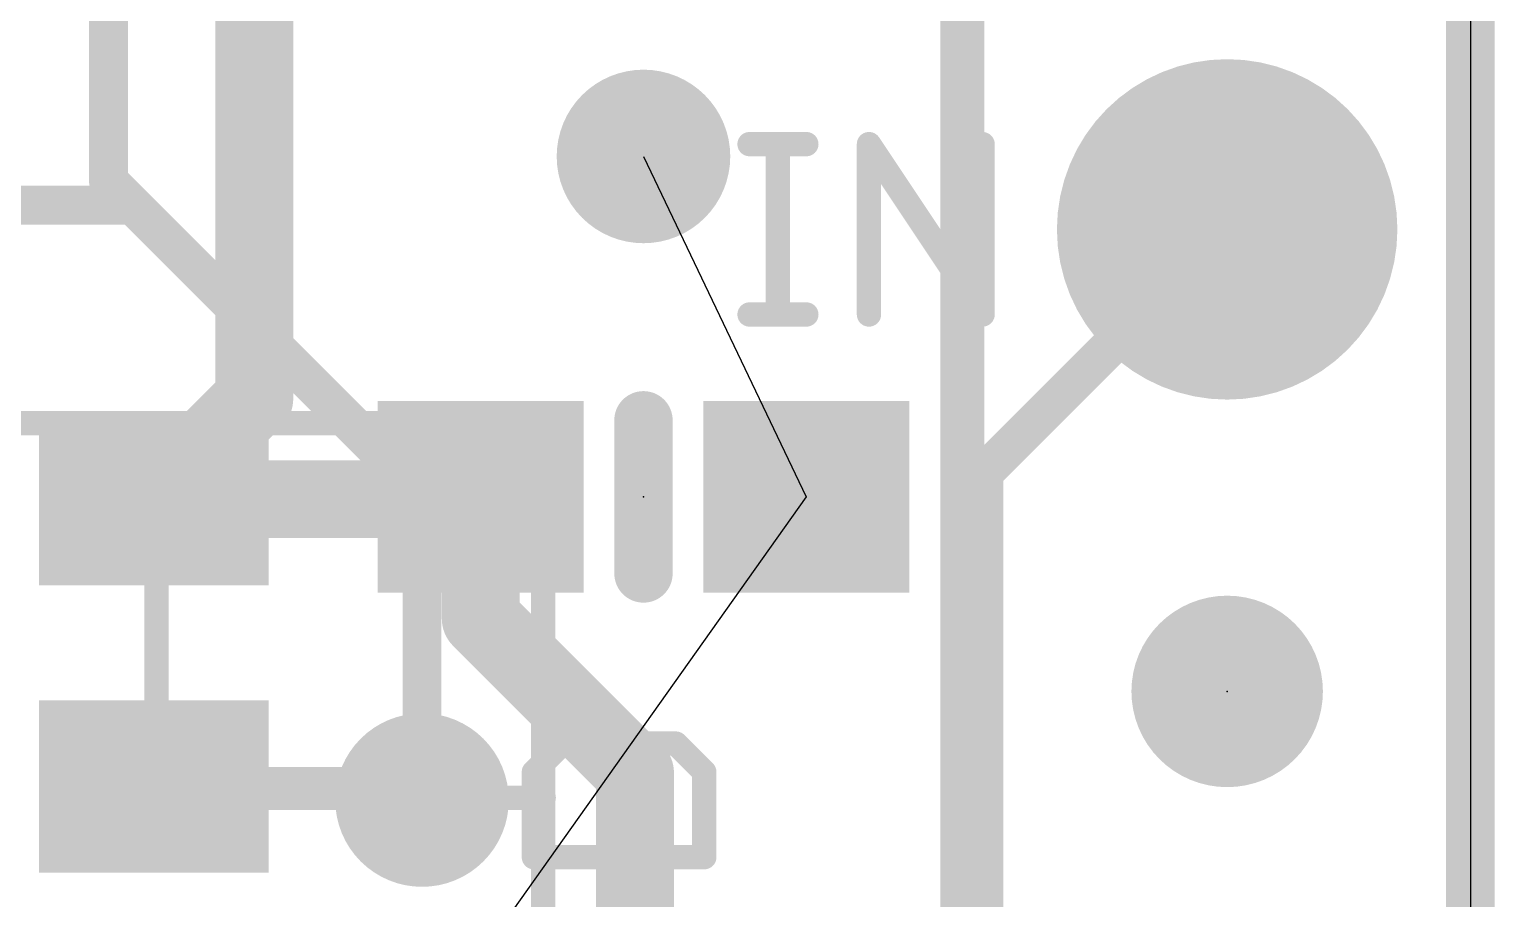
# Model space of a CAD drawing. Extents: x -0.1 to 19.2, y -1.4 to 20.4.
# Drawn here: x 11.52 to 19.18, y 3.49 to 8.03 of the extents above; entities that cross this region are included whole.
import ezdxf

# ---------------------------------------------------------------- set-up
doc = ezdxf.new("R2010")
doc.units = 0
for name, color, linetype in [('1', 12, 'CONTINUOUS'), ('16', 5, 'CONTINUOUS'), ('17', 110, 'CONTINUOUS'), ('18', 110, 'CONTINUOUS'), ('19', 4, 'CONTINUOUS'), ('20', 53, 'CONTINUOUS'), ('21', 40, 'CONTINUOUS'), ('22', 6, 'CONTINUOUS'), ('23', 40, 'CONTINUOUS')]:
    doc.layers.add(name, color=color, linetype=linetype)

# ---------------------------------------------------------------- blocks, each defined once
blk = doc.blocks.new('RECT')
blk.add_solid([(-0.5, -0.5), (0.5, -0.5), (-0.5, 0.5), (0.5, 0.5)])
blk = doc.blocks.new('PIE')
at = {"const_width": 0.5}
blk.add_lwpolyline([(0, -0.25, 1), (0, 0.25, 1), (0, -0.25)], format="xyb", dxfattribs=at)
blk = doc.blocks.new('ROUNDP')
at = {"const_width": 0.5}
blk.add_lwpolyline([(0, -0.25, 1), (0, 0.25, 1), (0, -0.25)], format="xyb", dxfattribs=at)
blk = doc.blocks.new('ROUNDV')
at = {"const_width": 0.5}
blk.add_lwpolyline([(0, -0.25, 1), (0, 0.25, 1), (0, -0.25)], format="xyb", dxfattribs=at)

msp = doc.modelspace()

# ---------------------------------------------------------------- linework, layer by layer
at = {"layer": '1'}
for points, const_width in [([(19.05, -1.27), (19.05, 20.32)], 0.254), ([(12.7, 8.89), (12.7, 6.101)], 0.4064), ([(16.51, 5.715), (17.78, 6.985)], 0.2032), ([(12.7, 6.101), (12.175, 5.576)], 0.4064), ([(16.51, 5.715), (16.51, 0.127)], 0.2032), ([(12.175, 5.576), (13.728, 5.576)], 0.4064), ([(13.716, 5.588), (13.882, 5.588)], 0.4064), ([(13.728, 5.576), (13.716, 5.588)], 0.4064), ([(13.882, 5.588), (13.882, 4.953)], 0.4064), ([(13.882, 4.953), (14.688, 4.147)], 0.4064), ([(14.688, 4.147), (14.688, 0.718)], 0.4064), ([(13.5043, 4.076), (12.175, 4.076)], 0.2032), ([(13.5756, 4.0047), (13.5043, 4.076)], 0.2032)]:
    msp.add_lwpolyline(points, dxfattribs=dict(at, const_width=const_width))
for points, const_width in [([(17.8159, 6.9491, 1), (17.7441, 7.0209)], 0.1016), ([(12.7718, 6.0292, 1), (12.6282, 6.1728)], 0.2032), ([(12.5984, 6.101, 1), (12.8016, 6.101)], 0.2032), ([(16.5608, 5.715, 1), (16.4592, 5.715)], 0.1016), ([(12.175, 5.6776, 1), (12.175, 5.4744)], 0.2032), ([(12.1032, 5.6478, 1), (12.2468, 5.5042)], 0.2032), ([(13.716, 5.6896, 1), (13.716, 5.4864)], 0.2032), ([(13.7878, 5.6598, 1), (13.6442, 5.5162)], 0.2032), ([(13.6562, 5.5042, 1), (13.7998, 5.6478)], 0.2032), ([(13.728, 5.4744, 1), (13.728, 5.6776)], 0.2032), ([(13.9836, 5.588, 1), (13.7804, 5.588)], 0.2032), ([(13.882, 5.4864, 1), (13.882, 5.6896)], 0.2032), ([(16.4741, 5.7509, 1), (16.5459, 5.6791)], 0.1016), ([(13.9538, 5.0248, 1), (13.8102, 4.8812)], 0.2032), ([(13.7804, 4.953, 1), (13.9836, 4.953)], 0.2032), ([(14.7896, 4.147, 1), (14.5864, 4.147)], 0.2032), ([(14.6162, 4.0752, 1), (14.7598, 4.2188)], 0.2032), ([(12.175, 4.1268, 1), (12.175, 4.0252)], 0.1016), ([(13.5403, 4.1119, 1), (13.4684, 4.0401)], 0.1016), ([(13.5043, 4.0252, 1), (13.5043, 4.1268)], 0.1016), ([(13.5397, 3.9688, 1), (13.6115, 4.0407)], 0.1016)]:
    msp.add_lwpolyline(points, format="xyb", dxfattribs=dict(at, const_width=const_width))
at = {"layer": '16'}
for points, const_width in [([(19.05, -1.27), (19.05, 20.32)], 0.254), ([(16.383, 12.319), (16.383, 0.254)], 0.2032), ([(11.938, 10.541), (11.938, 7.239)], 0.2032), ([(11.938, 7.239), (12.065, 7.112)], 0.2032), ([(1.397, 7.112), (12.065, 7.112)], 0.2032), ([(12.065, 7.112), (13.5756, 5.6014)], 0.2032), ([(13.5756, 5.6014), (13.5756, 4.0047)], 0.2032)]:
    msp.add_lwpolyline(points, dxfattribs=dict(at, const_width=const_width))
at = {"layer": '16', "const_width": 0.1016}
for points in [[(11.9739, 7.2749, 1), (11.9021, 7.2031)], [(11.8872, 7.239, 1), (11.9888, 7.239)], [(12.1009, 7.1479, 1), (12.0291, 7.0761)], [(12.0291, 7.0761, 1), (12.1009, 7.1479)], [(12.065, 7.0612, 1), (12.065, 7.1628)], [(13.6264, 5.6014, 1), (13.5248, 5.6014)], [(13.5397, 5.5655, 1), (13.6115, 5.6373)], [(13.5248, 4.0047, 1), (13.6264, 4.0047)]]:
    msp.add_lwpolyline(points, format="xyb", dxfattribs=at)
at = {"layer": '19'}
for p, q in [((14.732, 7.366), (15.582, 5.588)), ((15.582, 5.588), (12.065, 0.635))]:
    msp.add_line(p, q, dxfattribs=at)
at = {"layer": '20'}
msp.add_line((19.05, 17.78), (19.05, 1.27), dxfattribs=at)
at = {"layer": '21'}
for points, const_width in [([(15.2859, 7.4303), (15.5825, 7.4303)], 0.127), ([(15.4342, 6.5405), (15.4342, 7.4303)], 0.127), ([(15.9096, 6.5405), (15.9096, 7.4303)], 0.127), ([(15.9096, 7.4303), (16.5028, 6.5405)], 0.127), ([(16.5028, 6.5405), (16.5028, 7.4303)], 0.127), ([(15.2859, 6.5405), (15.5825, 6.5405)], 0.127), ([(14.732, 5.988), (14.732, 5.188)], 0.3048), ([(14.308, 4.2994), (14.1597, 4.1511)], 0.127), ([(14.9012, 4.2994), (14.308, 4.2994)], 0.127), ([(15.0495, 4.1511), (14.9012, 4.2994)], 0.127), ([(14.1597, 4.1511), (14.1597, 3.7063)], 0.127), ([(15.0495, 3.7063), (15.0495, 4.1511)], 0.127), ([(14.1597, 3.7063), (15.0495, 3.7063)], 0.127)]:
    msp.add_lwpolyline(points, dxfattribs=dict(at, const_width=const_width))
for points, const_width in [([(15.2859, 7.462, 1), (15.2859, 7.3985)], 0.0635), ([(15.4659, 7.4303, 1), (15.4024, 7.4303)], 0.0635), ([(15.5825, 7.3985, 1), (15.5825, 7.462)], 0.0635), ([(15.9413, 7.4303, 1), (15.8778, 7.4303)], 0.0635), ([(15.936, 7.4479, 1), (15.8832, 7.4126)], 0.0635), ([(16.5345, 7.4303, 1), (16.471, 7.4303)], 0.0635), ([(15.2859, 6.5723, 1), (15.2859, 6.5088)], 0.0635), ([(15.5825, 6.5088, 1), (15.5825, 6.5723)], 0.0635), ([(16.4763, 6.5229, 1), (16.5292, 6.5581)], 0.0635), ([(15.4024, 6.5405, 1), (15.4659, 6.5405)], 0.0635), ([(15.8778, 6.5405, 1), (15.9413, 6.5405)], 0.0635), ([(16.471, 6.5405, 1), (16.5345, 6.5405)], 0.0635), ([(14.8082, 5.988, 1), (14.6558, 5.988)], 0.1524), ([(14.6558, 5.188, 1), (14.8082, 5.188)], 0.1524), ([(14.308, 4.3312, 1), (14.308, 4.2677)], 0.0635), ([(14.3305, 4.277, 1), (14.2856, 4.3219)], 0.0635), ([(14.9237, 4.3219, 1), (14.8788, 4.277)], 0.0635), ([(14.9012, 4.2677, 1), (14.9012, 4.3312)], 0.0635), ([(14.1915, 4.1511, 1), (14.128, 4.1511)], 0.0635), ([(15.0813, 4.1511, 1), (15.0177, 4.1511)], 0.0635), ([(14.1373, 4.1736, 1), (14.1822, 4.1287)], 0.0635), ([(15.027, 4.1287, 1), (15.072, 4.1736)], 0.0635), ([(14.1597, 3.738, 1), (14.1597, 3.6745)], 0.0635), ([(15.0495, 3.6745, 1), (15.0495, 3.738)], 0.0635), ([(14.128, 3.7063, 1), (14.1915, 3.7063)], 0.0635), ([(15.0177, 3.7063, 1), (15.0813, 3.7063)], 0.0635)]:
    msp.add_lwpolyline(points, format="xyb", dxfattribs=dict(at, const_width=const_width))
at = {"layer": '22'}
for points, const_width in [([(19.05, 1.27), (19.05, 17.78)], 0.1524), ([(16.449, 17.28), (16.449, 2.994)], 0.127), ([(14.208, 5.973), (4.83, 5.973)], 0.127), ([(12.189, 4.017), (12.189, 5.967)], 0.127), ([(14.208, 3.165), (14.208, 5.973)], 0.127), ([(14.211, 4.017), (12.189, 4.017)], 0.127)]:
    msp.add_lwpolyline(points, dxfattribs=dict(at, const_width=const_width))
at = {"layer": '22', "const_width": 0.0635}
for points in [[(12.2208, 5.967, 1), (12.1572, 5.967)], [(14.2398, 5.973, 1), (14.1762, 5.973)], [(14.208, 5.9413, 1), (14.208, 6.0047)], [(12.189, 4.0488, 1), (12.189, 3.9853)], [(14.211, 3.9853, 1), (14.211, 4.0488)], [(12.1572, 4.017, 1), (12.2208, 4.017)]]:
    msp.add_lwpolyline(points, format="xyb", dxfattribs=at)
at = {"layer": '23'}
for p in [(14.732, 5.588), (17.78, 4.572)]:
    msp.add_point(p, dxfattribs=at)

# ---------------------------------------------------------------- block references
at = {"layer": '1', "xscale": 1.075}
for p in [(13.882, 5.588), (15.582, 5.588)]:
    msp.add_blockref('RECT', p, dxfattribs=at)
at = {"layer": '1', "xscale": 1.2, "yscale": 0.9}
for p in [(12.175, 5.576), (12.175, 4.076)]:
    msp.add_blockref('RECT', p, dxfattribs=at)
at = {"layer": '1'}
msp.add_blockref('PIE', (17.78, 4.572), dxfattribs=at)
at = {"layer": '17', "xscale": 1.778, "yscale": 1.778}
msp.add_blockref('ROUNDP', (17.78, 6.985), dxfattribs=at)
msp.add_blockref('ROUNDP', (17.78, 6.985), dxfattribs=at)
at = {"layer": '18', "xscale": 0.9064, "yscale": 0.9064}
for p in [(14.732, 7.366), (14.732, 7.366), (13.5756, 4.0047), (13.5756, 4.0047)]:
    msp.add_blockref('ROUNDV', p, dxfattribs=at)

doc.saveas('drawing.dxf')
